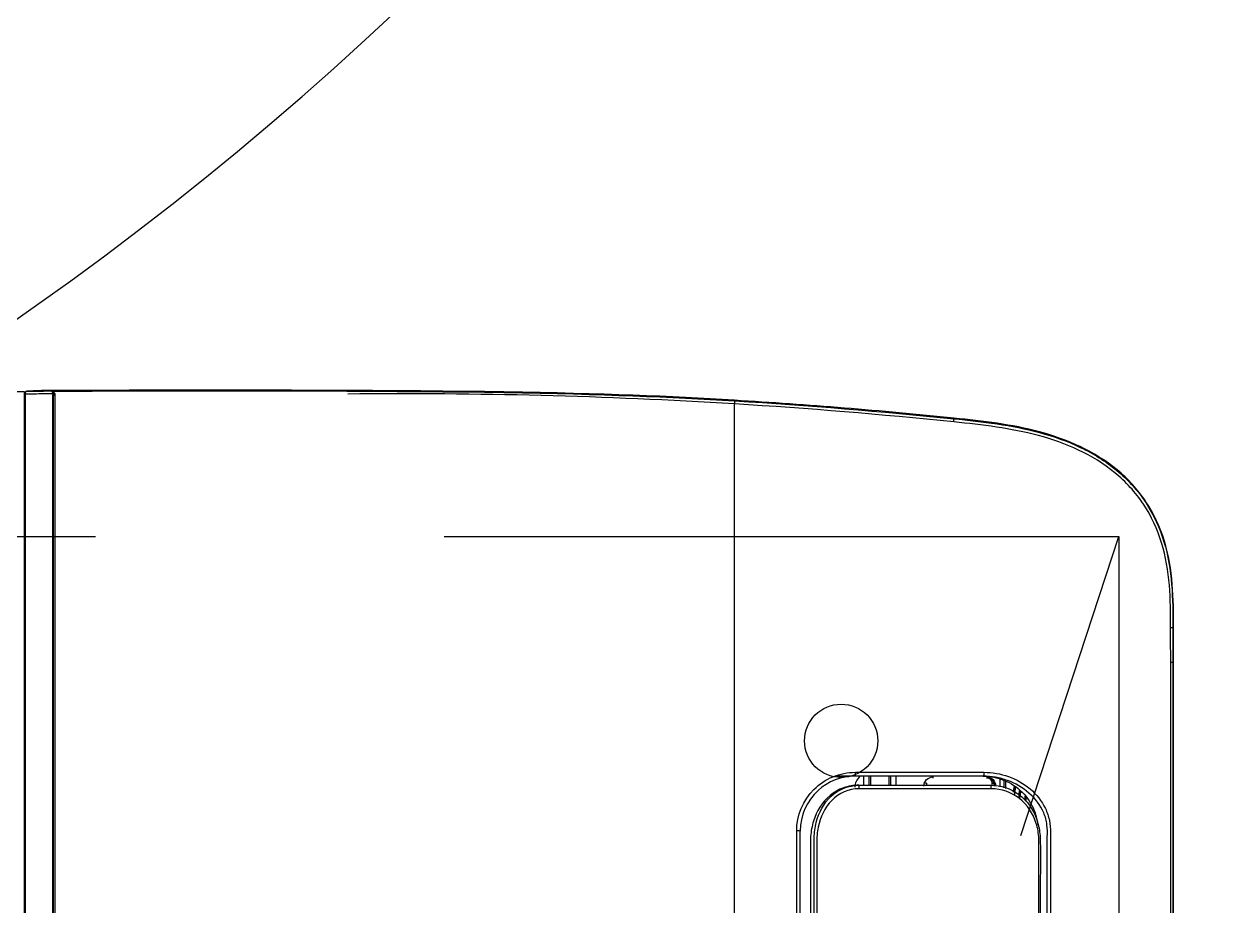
# Model space of a CAD drawing. Header units: millimetres. Extents: x 118028 to 193504, y 42792 to 96100.
# Drawn here: x 181767.4 to 182098.1, y 66430.9 to 66671.8 of the extents above; entities that cross this region are included whole.
import ezdxf

# ---------------------------------------------------------------- set-up
doc = ezdxf.new("R2010")
doc.units = ezdxf.units.MM
doc.header["$LTSCALE"] = 30
doc.linetypes.add('HIDDEN', pattern=[9.525, 6.35, -3.175])
doc.layers.add('CO-DOOR', color=8, linetype='Continuous')
doc.layers.add('도면층8', color=8, linetype='Continuous')

# ---------------------------------------------------------------- blocks, each defined once
blk = doc.blocks.new('*U20')
at = {"color": 8}
for p, q in [((64.94, 499.79), (64.94, 499.97)), ((74.34, 499.97), (74.34, 499.79)), ((109.46, 458.21), (109.46, 458.21)), ((110.81, 457.77), (110.81, 457.77)), ((112.06, 459.46), (110.89, 459.46)), ((111.13, 459.66), (112.3, 459.66)), ((112.3, 459.66), (111.13, 459.66)), ((111.15, 458.06), (111.15, 458.06)), ((106.51, 453.6), (108.64, 453.6)), ((106.72, 454.1), (108.78, 454.1)), ((108.37, 452.6), (106.16, 452.6)), ((107.32, 450.92), (107.99, 450.92)), ((107.32, 450.42), (107.32, 450.92)), ((107.94, 450.42), (107.32, 450.42)), ((107.67, 450.92), (107.67, 451.04)), ((105.97, 434.3), (105.67, 434.3)), ((107.32, 432.52), (107.32, 432.02)), ((107.32, 432.52), (107.94, 432.52)), ((107.94, 424.19), (105.44, 424.19)), ((105.44, 422.63), (107.94, 422.63)), ((107.94, 422.31), (105.44, 422.31)), ((105.44, 417.17), (107.94, 417.17)), ((107.94, 416.85), (105.44, 416.85)), ((105.44, 415.29), (107.94, 415.29)), ((105.47, 413.05), (105.47, 408.05)), ((0.23, 194), (0.05, 194)), ((0.05, 194), (0.05, 194)), ((0.16, 193.19), (0.16, 193.19)), ((0.09, 190.49), (0.09, 190.49)), ((0.1, 190.56), (0.1, 190.56)), ((0.12, 189.44), (0.12, 189.43)), ((0.25, 186.81), (0.25, 186.8)), ((0.25, 186.81), (0.25, 186.8))]:
    blk.add_line(p, q, dxfattribs=at)
at = {"color": 1, "linetype": 'HIDDEN'}
blk.add_line((1479.94, 14.99), (39.94, 484.99), dxfattribs=at)
at = {"color": 0}
blk.add_line((7.59, 440), (7.77, 439.98), dxfattribs=at)
at = {"color": 1, "linetype": 'HIDDEN'}
blk.add_lwpolyline([(1479.94, 484.99), (1479.94, 14.99), (39.94, 14.99), (39.94, 484.99)], close=True, dxfattribs=at)
at = {"color": 1, "ltscale": 5}
blk.add_circle((95.79, 409.18), 10, dxfattribs=at)
at = {"color": 8, "extrusion": (0, -1.78405e-06, 1)}
for centre, radius, start, end in [((110.65, 468.06, 0), 11.8, 258.0221, 265.7489), ((110.65, 468.06, 0), 11.5, 258.8284, 270), ((111.15, 468.06, 0), 10, 260.9749, 268.0634)]:
    blk.add_arc(centre, radius, start, end, dxfattribs=at)
at = {"color": 8, "extrusion": (0, 1.78405e-06, -1)}
for centre, radius, start, end in [((-110.65, 468.06, 0), 11.8, 274.2264, 281.8969), ((-111.15, 468.06, 0), 10.3, 271.9087, 279.9474), ((-111.15, 468.06, 0), 10, 270, 278.8915)]:
    blk.add_arc(centre, radius, start, end, dxfattribs=at)
at = {"color": 8, "extrusion": (0, 0, -1)}
for centre, start, end in [((-108.17, 448.9), 0, 90), ((-108.17, 434.3), 270, 0)]:
    blk.add_arc(centre, 2.5, start, end, dxfattribs=at)
at = {"color": 8}
for centre, radius, end in [((107.32, 448.92), 1.5, 180), ((108.17, 448.9), 2.2, 180), ((0.87, 193.8), 0.2, 99.4283)]:
    blk.add_arc(centre, radius, 90, end, dxfattribs=at)
for centre, major_axis, ratio, start_param, end_param in [((64.94, 498.79), (0, -1), 0.001929, 3.193953, 4.306784), ((74.34, 498.79), (0, -1), 0.001772, 3.193953, 4.288885), ((111.16, 468.06), (0.54, 10.29), 0.999999, 3.160229, 3.194513), ((111.15, 457.76), (0, -0.3), 0.033315, 1.570795, 3.141593), ((108.94, 450), (1, 0), 0.196079, 1.608953, 3.141593), ((108.47, 419.98), (0, -7.07), 0.707107, 5.639684, 6.283185), ((108.94, 414), (-1, 0), 0.074744, 4.759147, 6.283185), ((104.44, 413), (-1, 0), 0.07156, 3.153473, 4.767184), ((120.44, 397), (0, 1), 0.039733, 0.029781, 1.540115), ((1.22, 194.01), (-1, -0.011), 0.000851, 5.81073, 6.230827), ((0.73, 193.82), (-0.5, 0.021), 0.710917, 0.074486, 0.971745), ((0.78, 194.01), (-0.436, 0.245), 0.699022, 0.689796, 1.432768), ((0.81, 194.06), (-0.393, 0.309), 0.676566, 0.870738, 1.553972), ((0.87, 193.8), (0.033, -0.197), 0.348188, 3.1344, 4.658358), ((0.87, 193.8), (0, -0.2), 0.351833, 3.141593, 4.716068), ((0.99, 193.8), (0, -0.2), 0.205027, 3.141593, 4.714452), ((1.09, 186.26), (0, -0.2), 0.201921, 4.714424, 6.229723)]:
    blk.add_ellipse(centre, major_axis=major_axis, ratio=ratio, start_param=start_param, end_param=end_param, dxfattribs=at)
at = {"color": 0}
blk.add_ellipse((8.76, 439.87), major_axis=(0.995, -0.101), ratio=0.077303, start_param=1.70807, end_param=3.089075, dxfattribs=at)
at = {"color": 8}
for points, knots in [([(64.94, 499.97), (60.94, 499.97), (56.94, 499.96), (48.99, 499.3), (44.99, 498.64), (37.4, 496.32), (33.73, 494.64), (27.14, 490.26), (24.24, 487.62), (16.62, 478.39), (13.4, 470.95), (9.3, 455.73), (8.4, 447.91), (7.59, 440)], [0, 0, 0, 0, 0.125, 0.125, 0.25, 0.25, 0.375, 0.375, 0.5, 0.5, 0.75, 0.75, 1, 1, 1, 1]), ([(7.77, 439.98), (8.57, 447.84), (9.47, 455.72), (12.57, 467.18), (13.89, 470.95), (17.27, 478.04), (19.36, 481.44), (24.4, 487.53), (27.32, 490.18), (33.97, 494.56), (37.55, 496.2), (45.18, 498.5), (49.12, 499.14), (57, 499.78), (60.97, 499.79), (64.94, 499.79)], [0, 0, 0, 0, 0.25, 0.25, 0.375, 0.375, 0.5, 0.5, 0.625, 0.625, 0.75, 0.75, 0.875, 0.875, 1, 1, 1, 1]), ([(74.34, 499.97), (72.99, 499.97), (71.63, 499.97), (69.39, 499.97), (68.5, 499.97), (66.72, 499.97), (65.83, 499.97), (64.94, 499.97)], [0, 0, 0, 0, 0.432551, 0.432551, 0.716276, 0.716276, 1, 1, 1, 1]), ([(64.94, 499.79), (66.3, 499.79), (67.65, 499.79), (69.9, 499.79), (70.79, 499.79), (72.56, 499.79), (73.45, 499.79), (74.34, 499.79)], [0, 0, 0, 0, 0.432551, 0.432551, 0.716275, 0.716275, 1, 1, 1, 1]), ([(207.1, 499.97), (203.06, 499.97), (199.01, 499.97), (180.94, 499.97), (166.92, 499.97), (148.86, 499.97), (144.81, 499.97), (124.57, 499.97), (108.38, 499.97), (86.24, 499.97), (80.29, 499.97), (74.34, 499.97)], [0, 0, 0, 0, 0.091469, 0.091469, 0.40823, 0.40823, 0.499699, 0.499699, 0.865576, 0.865576, 1, 1, 1, 1]), ([(74.34, 499.79), (78.39, 499.79), (82.44, 499.79), (102.68, 499.79), (118.87, 499.79), (143.16, 499.79), (151.25, 499.78), (175.25, 499.78), (191.16, 499.78), (207.07, 499.78)], [0, 0, 0, 0, 0.091494, 0.091494, 0.457471, 0.457471, 0.640459, 0.640459, 1, 1, 1, 1]), ([(64.94, 499.19), (61.02, 499.18), (57.1, 499.16), (49.32, 498.5), (45.44, 497.86), (37.92, 495.56), (34.38, 493.94), (27.84, 489.58), (24.98, 486.95), (20.03, 480.91), (17.99, 477.55), (14.67, 470.54), (13.37, 466.82), (10.33, 455.51), (9.44, 447.75), (8.63, 439.96)], [0, 0, 0, 0, 0.125, 0.125, 0.25, 0.25, 0.375, 0.375, 0.5, 0.5, 0.625, 0.625, 0.75, 0.75, 1, 1, 1, 1]), ([(74.34, 499.2), (73.67, 499.2), (73.01, 499.2), (69.87, 499.19), (67.41, 499.19), (64.94, 499.19)], [0, 0, 0, 0, 0.212761, 0.212761, 1, 1, 1, 1]), ([(207.07, 499.29), (191.16, 499.29), (175.25, 499.29), (151.25, 499.28), (143.15, 499.28), (118.87, 499.26), (102.68, 499.24), (82.44, 499.21), (78.39, 499.21), (74.34, 499.2)], [0, 0, 0, 0, 0.35954, 0.35954, 0.542528, 0.542528, 0.908505, 0.908505, 1, 1, 1, 1]), ([(104.39, 448.19), (104.4, 450.47), (104.78, 452.71), (106.32, 457.01), (107.46, 459.03), (110.39, 462.51), (112.22, 463.98), (115.33, 465.46), (116.45, 465.83), (118.67, 466.29), (119.79, 466.38), (129.93, 466.4), (138.94, 466.37), (166, 466.38), (184.04, 466.37), (202.07, 466.37)], [0, 0, 0, 0, 0.0625, 0.0625, 0.125, 0.125, 0.1875, 0.1875, 0.21875, 0.21875, 0.25, 0.25, 0.5, 0.5, 1, 1, 1, 1]), ([(202.08, 465.48), (184.3, 465.49), (166.51, 465.49), (139.84, 465.49), (130.96, 465.48), (120.96, 465.5), (119.84, 465.54), (117.64, 465.26), (116.54, 464.96), (113.36, 463.64), (111.53, 462.21), (108.57, 458.76), (107.42, 456.75), (106.25, 453.57), (105.95, 452.47), (105.54, 450.25), (105.44, 449.09), (105.44, 448)], [0, 0, 0, 0, 0.5, 0.5, 0.75, 0.75, 0.78125, 0.78125, 0.8125, 0.8125, 0.875, 0.875, 0.9375, 0.9375, 0.96875, 0.96875, 1, 1, 1, 1]), ([(107.94, 450), (107.94, 452.79), (108.83, 455.54), (112.09, 459.91), (114.48, 461.57), (118.44, 463.01), (119.8, 463.32), (122.62, 463.61), (124.04, 463.59), (128.27, 463.59), (131.1, 463.59), (145.22, 463.58), (156.51, 463.58), (190.41, 463.57), (213, 463.58), (280.79, 463.58), (325.98, 463.57), (371.17, 463.58)], [0, 0, 0, 0, 0.03125, 0.03125, 0.0625, 0.0625, 0.078125, 0.078125, 0.09375, 0.09375, 0.125, 0.125, 0.25, 0.25, 0.5, 0.5, 1, 1, 1, 1]), ([(371.17, 463.21), (326.21, 463.2), (281.25, 463.2), (213.81, 463.21), (191.33, 463.21), (157.61, 463.21), (146.37, 463.21), (132.32, 463.21), (129.51, 463.21), (125.3, 463.22), (123.89, 463.24), (121.09, 463.11), (119.69, 462.89), (115.7, 461.64), (113.25, 460.03), (109.86, 455.7), (108.9, 452.97), (108.9, 450.2)], [0, 0, 0, 0, 0.5, 0.5, 0.75, 0.75, 0.875, 0.875, 0.90625, 0.90625, 0.921875, 0.921875, 0.9375, 0.9375, 0.96875, 0.96875, 1, 1, 1, 1]), ([(105.44, 448), (105.44, 449.96), (106.23, 453.88), (109.56, 458.9), (113.79, 461.69), (117.05, 462.67), (118.42, 462.86), (118.81, 462.9)], [0, 0, 0, 0, 0.270614, 0.541229, 0.811843, 0.94715, 1, 1, 1, 1]), ([(371.17, 401.77), (348.67, 401.76), (326.16, 401.77), (292.41, 401.77), (281.16, 401.73), (258.66, 401.92), (247.4, 401.99), (224.9, 401.96), (213.65, 401.76), (191.15, 401.78), (179.9, 401.76), (157.4, 401.77), (146.15, 401.77), (132.09, 401.77), (129.28, 401.78), (125.07, 401.78), (123.66, 401.73), (120.86, 401.84), (119.46, 402.03), (115.43, 403.06), (112.85, 404.38), (109.03, 408.45), (107.94, 411.19), (107.94, 414)], [0, 0, 0, 0, 0.25, 0.25, 0.375, 0.375, 0.5, 0.5, 0.625, 0.625, 0.75, 0.75, 0.875, 0.875, 0.90625, 0.90625, 0.921875, 0.921875, 0.9375, 0.9375, 0.96875, 0.96875, 1, 1, 1, 1]), ([(107.94, 414), (107.94, 412.58), (108.18, 411.15), (109.12, 408.48), (109.81, 407.27), (112.53, 403.97), (115.03, 402.46), (119.09, 401.2), (120.5, 400.94), (123.31, 400.75), (124.72, 400.78), (128.94, 400.78), (131.75, 400.78), (145.83, 400.77), (157.1, 400.78), (179.63, 400.77), (190.9, 400.77), (213.43, 400.76), (224.7, 400.9), (247.23, 400.92), (258.5, 400.87), (281.03, 400.74), (292.3, 400.77), (326.1, 400.77), (348.63, 400.77), (371.17, 400.77)], [0, 0, 0, 0, 0.015625, 0.015625, 0.03125, 0.03125, 0.0625, 0.0625, 0.078125, 0.078125, 0.09375, 0.09375, 0.125, 0.125, 0.25, 0.25, 0.375, 0.375, 0.5, 0.5, 0.625, 0.625, 0.75, 0.75, 1, 1, 1, 1]), ([(108.89, 414.07), (108.89, 411.27), (110.09, 408.56), (114.08, 404.65), (116.68, 403.44), (120.76, 402.61), (122.16, 402.52), (124.96, 402.51), (126.35, 402.52), (130.55, 402.52), (133.35, 402.51), (147.33, 402.51), (158.52, 402.51), (180.9, 402.51), (192.1, 402.52), (214.48, 402.5), (225.67, 402.69), (248.05, 402.7), (259.25, 402.64), (281.63, 402.47), (292.82, 402.51), (326.4, 402.51), (348.78, 402.51), (371.17, 402.51)], [0, 0, 0, 0, 0.03125, 0.03125, 0.0625, 0.0625, 0.078125, 0.078125, 0.09375, 0.09375, 0.125, 0.125, 0.25, 0.25, 0.375, 0.375, 0.5, 0.5, 0.625, 0.625, 0.75, 0.75, 1, 1, 1, 1]), ([(120.4, 397.03), (116.16, 397.03), (112.02, 398.78), (107.59, 403.22), (106.4, 405), (104.8, 408.88), (104.39, 410.96), (104.39, 413.07)], [0, 0, 0, 0, 0.5, 0.5, 0.75, 0.75, 1, 1, 1, 1]), ([(105.44, 413), (105.44, 409.3), (106.87, 405.61), (112.18, 399.81), (116.28, 397.98), (120.44, 398)], [0, 0, 0, 0, 0.472272, 0.472272, 1, 1, 1, 1]), ([(3.72, 380.14), (3.72, 380.1), (3.71, 380.05), (3.71, 380), (3.71, 380), (3.71, 380)], [0, 0, 0, 0, 0.99958, 0.99958, 1, 1, 1, 1]), ([(193.09, 380), (185.02, 380), (168.87, 380), (144.64, 380), (120.43, 380), (96.22, 380), (72.05, 380), (47.93, 380), (27.87, 380), (13.88, 380), (7.16, 380), (4.44, 380), (3.71, 380)], [0, 0, 0, 0, 0.127521, 0.255042, 0.382563, 0.510084, 0.637605, 0.765126, 0.892647, 0.956408, 0.988288, 1, 1, 1, 1]), ([(0.05, 194), (0.05, 193.53), (0.06, 193.07), (0.07, 192.25), (0.07, 191.9), (0.08, 191.2), (0.09, 190.84), (0.09, 190.49)], [0, 0, 0, 0, 0.399294, 0.399294, 0.699647, 0.699647, 1, 1, 1, 1]), ([(0.16, 193.19), (0.15, 192.75), (0.14, 192.31), (0.12, 191.43), (0.11, 191), (0.1, 190.56)], [0, 0, 0, 0, 0.5, 0.5, 1, 1, 1, 1]), ([(0.8, 193.8), (0.74, 193.79), (0.68, 193.78), (0.54, 193.73), (0.47, 193.69), (0.34, 193.6), (0.28, 193.53), (0.19, 193.38), (0.16, 193.28), (0.16, 193.19)], [0, 0, 0, 0, 0.154456, 0.154456, 0.374956, 0.374956, 0.653826, 0.653826, 1, 1, 1, 1]), ([(0.25, 186.81), (0.24, 187.01), (0.24, 187.2), (0.22, 188.27), (0.21, 189.13), (0.19, 190.87), (0.18, 191.73), (0.16, 192.79), (0.16, 192.99), (0.16, 193.19)], [0, 0, 0, 0, 0.092547, 0.092547, 0.500171, 0.500171, 0.907796, 0.907796, 1, 1, 1, 1]), ([(0.23, 193.81), (0.23, 193.87), (0.26, 193.93), (0.32, 193.99), (0.33, 194), (0.33, 194)], [0, 0, 0, 0, 0.894177, 0.894177, 1, 1, 1, 1]), ([(0.4, 194.05), (0.43, 194.07), (0.47, 194.09), (0.58, 194.16), (0.66, 194.21), (0.79, 194.28), (0.82, 194.29), (0.88, 194.32), (0.9, 194.34), (0.95, 194.36), (0.96, 194.37), (0.98, 194.38), (0.99, 194.38), (1, 194.39), (1.01, 194.39), (1.01, 194.4), (1.02, 194.4), (1.02, 194.4), (1.02, 194.4), (1.03, 194.4)], [0, 0, 0, 0, 0.211843, 0.211843, 0.618776, 0.618776, 0.759942, 0.759942, 0.870728, 0.870728, 0.929874, 0.929874, 0.961875, 0.961875, 0.979256, 0.979256, 0.992466, 0.992466, 1, 1, 1, 1]), ([(1.03, 194.4), (1.03, 194.4), (1.02, 194.4), (1.02, 194.39), (1.02, 194.39), (1.02, 194.38), (1.01, 194.38), (1.01, 194.36), (1, 194.36), (0.99, 194.33), (0.99, 194.32), (0.97, 194.28), (0.95, 194.25), (0.92, 194.19), (0.91, 194.15), (0.87, 194.07), (0.86, 194.03), (0.84, 193.99)], [0, 0, 0, 0, 0.013568, 0.013568, 0.037214, 0.037214, 0.068468, 0.068468, 0.126077, 0.126077, 0.232683, 0.232683, 0.432706, 0.432706, 0.68324, 0.68324, 1, 1, 1, 1]), ([(0.9, 193.94), (5.81, 193.94), (10.75, 193.94), (20.63, 193.94), (25.58, 193.94), (40.44, 193.94), (50.37, 193.94), (80.23, 193.94), (100.21, 193.94), (140.17, 193.94), (160.16, 193.94), (200.13, 193.94), (220.12, 193.94), (320.05, 193.94), (400, 193.94), (479.94, 193.94)], [0, 0, 0, 0, 0.03125, 0.03125, 0.0625, 0.0625, 0.125, 0.125, 0.25, 0.25, 0.375, 0.375, 0.5, 0.5, 1, 1, 1, 1]), ([(479.94, 193.8), (400.01, 193.8), (320.07, 193.8), (220.16, 193.8), (200.17, 193.8), (160.21, 193.8), (140.22, 193.8), (100.27, 193.8), (80.31, 193.8), (50.44, 193.8), (40.5, 193.8), (25.63, 193.8), (20.67, 193.8), (10.79, 193.8), (5.84, 193.8), (0.95, 193.8)], [0, 0, 0, 0, 0.5, 0.5, 0.625, 0.625, 0.75, 0.75, 0.875, 0.875, 0.9375, 0.9375, 0.96875, 0.96875, 1, 1, 1, 1]), ([(0.95, 193.8), (0.95, 193.4), (0.96, 193.01), (0.97, 191.74), (0.98, 190.88), (1.01, 189.14), (1.02, 188.28), (1.04, 187.03), (1.05, 186.64), (1.05, 186.26)], [0, 0, 0, 0, 0.157944, 0.157944, 0.502409, 0.502409, 0.846873, 0.846873, 1, 1, 1, 1]), ([(1.03, 194.4), (4.91, 194.37), (8.8, 194.41), (16.61, 194.41), (20.52, 194.41), (32.26, 194.41), (40.12, 194.41), (63.7, 194.41), (79.47, 194.41), (111.03, 194.41), (126.83, 194.41), (158.43, 194.41), (174.24, 194.41), (190.04, 194.41)], [0, 0, 0, 0, 0.0625, 0.0625, 0.125, 0.125, 0.25, 0.25, 0.5, 0.5, 0.75, 0.75, 1, 1, 1, 1]), ([(189.04, 194), (186.07, 194), (183.09, 194), (160.13, 194), (140.14, 194), (100.18, 194), (80.2, 194), (50.34, 194), (40.41, 194), (25.55, 194), (20.6, 194), (10.93, 194), (6.2, 194), (1.5, 194)], [0, 0, 0, 0, 0.047401, 0.047401, 0.366063, 0.366063, 0.684724, 0.684724, 0.844055, 0.844055, 0.92372, 0.92372, 1, 1, 1, 1]), ([(0.1, 190.56), (0.1, 190.49), (0.1, 190.42), (0.1, 190.26), (0.1, 190.17), (0.1, 190), (0.1, 189.91), (0.1, 189.74), (0.11, 189.65), (0.11, 189.53), (0.11, 189.48), (0.12, 189.44)], [0, 0, 0, 0, 0.214453, 0.214453, 0.429132, 0.429132, 0.640881, 0.640881, 0.851843, 0.851843, 1, 1, 1, 1]), ([(0.12, 189.44), (0.14, 189), (0.16, 188.56), (0.2, 187.68), (0.22, 187.25), (0.25, 186.81)], [0, 0, 0, 0, 0.5, 0.5, 1, 1, 1, 1]), ([(0.25, 186.81), (0.25, 186.74), (0.26, 186.68), (0.33, 186.53), (0.38, 186.45), (0.51, 186.34), (0.58, 186.3), (0.66, 186.26), (0.67, 186.26), (0.69, 186.25)], [0, 0, 0, 0, 0.291599, 0.291599, 0.694986, 0.694986, 0.955686, 0.955686, 1, 1, 1, 1]), ([(0.26, 186.8), (0.26, 186.69), (0.3, 186.48), (0.48, 186.21), (0.66, 186.1), (0.76, 186.06)], [0, 0, 0, 0, 0.370538, 0.716833, 1, 1, 1, 1]), ([(0.4, 186), (0.45, 182.72), (0.52, 179.43), (0.66, 172.92), (0.75, 169.7), (0.84, 166.47)], [0, 0, 0, 0, 0.504534, 0.504534, 1, 1, 1, 1]), ([(0.77, 186.05), (0.77, 186.05), (0.76, 186.05), (0.75, 186.06), (0.74, 186.06), (0.72, 186.07), (0.72, 186.08), (0.71, 186.09), (0.7, 186.11), (0.69, 186.14), (0.69, 186.16), (0.68, 186.2), (0.68, 186.23), (0.69, 186.25), (0.69, 186.25), (0.69, 186.25)], [0, 0, 0, 0, 0.0305, 0.0305, 0.248677, 0.248677, 0.304697, 0.304697, 0.529926, 0.529926, 0.756562, 0.756562, 0.983109, 0.983109, 1, 1, 1, 1]), ([(0.69, 186.25), (0.7, 186.25), (0.72, 186.25), (0.84, 186.26), (0.94, 186.26), (1.05, 186.26)], [0, 0, 0, 0, 0.159863, 0.159863, 1, 1, 1, 1]), ([(1.09, 186.06), (1, 186.06), (0.92, 186.06), (0.82, 186.06), (0.79, 186.05), (0.77, 186.05)], [0, 0, 0, 0, 0.750656, 0.750656, 1, 1, 1, 1]), ([(0.77, 186.05), (0.77, 186.05), (0.78, 186.05), (0.8, 186.05), (0.81, 186.05), (0.84, 186.05), (0.86, 186.05), (0.92, 186.05), (0.96, 186.05), (0.99, 186.05)], [0, 0, 0, 0, 0.113501, 0.113501, 0.256211, 0.256211, 0.505873, 0.505873, 1, 1, 1, 1]), ([(1.05, 186.26), (5.95, 186.26), (10.89, 186.26), (20.78, 186.26), (25.73, 186.26), (40.61, 186.26), (50.55, 186.26), (80.42, 186.26), (100.38, 186.26), (140.31, 186.26), (160.28, 186.26), (200.24, 186.26), (220.22, 186.26), (320.11, 186.26), (400.03, 186.26), (479.94, 186.26)], [0, 0, 0, 0, 0.03125, 0.03125, 0.0625, 0.0625, 0.125, 0.125, 0.25, 0.25, 0.375, 0.375, 0.5, 0.5, 1, 1, 1, 1]), ([(479.94, 186.06), (400.03, 186.06), (320.12, 186.06), (220.24, 186.06), (200.26, 186.06), (160.31, 186.06), (140.32, 186.06), (100.39, 186.06), (80.43, 186.06), (50.57, 186.06), (40.64, 186.06), (25.77, 186.06), (20.81, 186.06), (10.93, 186.06), (5.99, 186.06), (1.09, 186.06)], [0, 0, 0, 0, 0.5, 0.5, 0.625, 0.625, 0.75, 0.75, 0.875, 0.875, 0.9375, 0.9375, 0.96875, 0.96875, 1, 1, 1, 1]), ([(2.84, 186.05), (2.84, 186.04), (2.84, 186.03), (2.84, 186.02), (2.84, 186.02), (2.84, 186.02)], [0, 0, 0, 0, 0.865418, 0.865418, 1, 1, 1, 1]), ([(2.84, 186.02), (7.73, 186.02), (12.66, 186.02), (22.51, 186.02), (27.44, 186.02), (42.25, 186.02), (52.15, 186.02), (81.91, 186.02), (101.8, 186.02), (141.56, 186.02), (161.46, 186.02), (201.24, 186.02), (221.14, 186.02), (320.6, 186.02), (400.17, 186.02), (479.74, 186.02)], [0, 0, 0, 0, 0.03125, 0.03125, 0.0625, 0.0625, 0.125, 0.125, 0.25, 0.25, 0.375, 0.375, 0.5, 0.5, 1, 1, 1, 1])]:
    blk.add_open_spline(points, degree=3, knots=knots, dxfattribs=at)
for points, degree in [([(107.94, 414), (107.94, 426.09), (107.94, 438.1), (107.94, 450)], 3), ([(108.9, 450.2), (108.9, 438.27), (108.9, 426.2), (108.89, 414.07)], 3), ([(104.39, 413.07), (104.39, 424.85), (104.39, 436.58), (104.39, 448.19)], 3), ([(104.39, 448.19), (104.93, 448.19), (105.44, 448.1), (105.44, 448)], 3), ([(105.44, 448), (105.44, 436.42), (105.44, 424.75), (105.44, 413)], 3), ([(7.59, 440), (5.56, 420.08), (3.93, 400.06), (2.71, 380.02)], 3), ([(2.89, 380.17), (4.11, 400.16), (5.74, 420.12), (7.77, 439.98)], 3), ([(8.63, 439.96), (6.58, 420.1), (4.95, 400.13), (3.72, 380.14)], 3), ([(194.4, 397.02), (169.73, 397.02), (145.05, 397.03), (120.4, 397.03)], 3), ([(194.31, 398), (169.68, 398), (145.06, 398), (120.44, 398)], 3), ([(2.71, 380.02), (0.55, 344.73), (-0.33, 309.36), (0.05, 194)], 3), ([(0.23, 194), (-0.16, 309.37), (0.73, 344.74), (2.88, 380.03)], 3), ([(3.71, 380), (1.56, 344.86), (0.65, 309.62), (1.03, 274.4)], 3), ([(2.77, 380.07), (2.75, 380.05), (2.73, 380.03), (2.71, 380.02)], 3), ([(2.77, 380.07), (2.81, 380.1), (2.85, 380.14), (2.89, 380.17)], 3), ([(2.88, 380.03), (2.89, 380.08), (2.89, 380.13), (2.89, 380.17)], 3), ([(2.88, 380.03), (2.91, 380.04), (3.27, 380.03), (3.71, 380)], 3), ([(3.72, 380.14), (3.28, 380.17), (2.92, 380.18), (2.89, 380.17)], 3), ([(0.13, 191.87), (0.1, 190.56)], 1), ([(0.16, 193.19), (0.14, 192.41)], 1), ([(0.23, 193.81), (0.23, 193.88), (0.23, 193.94), (0.23, 194)], 3), ([(0.33, 194), (0.35, 194.02), (0.37, 194.04), (0.4, 194.05)], 3), ([(0.95, 193.8), (0.9, 193.8), (0.85, 193.8), (0.8, 193.8)], 3), ([(0.87, 194), (0.91, 194), (0.95, 194), (0.99, 194)], 3), ([(0.99, 194), (1.16, 194), (1.33, 194), (1.5, 194)], 3), ([(0.09, 190.49), (0.1, 190.62), (0.1, 190.75), (0.11, 190.87)], 3), ([(0.09, 190.49), (0.09, 190.49), (0.09, 190.49), (0.09, 190.49)], 3), ([(0.4, 186), (0.4, 186.16), (0.39, 186.31), (0.39, 186.47)], 3), ([(0.63, 186), (0.65, 186.05), (0.7, 186.11), (0.75, 186.14)], 3), ([(0.99, 186.05), (1, 186.05), (1, 186.05), (1, 186.05)], 3), ([(1, 186.05), (1.61, 186.05), (2.22, 186.05), (2.84, 186.05)], 3)]:
    blk.add_open_spline(points, degree=degree, dxfattribs=at)
blk = doc.blocks.new('vusaudeh')
at = {"layer": 'CO-DOOR'}
blk.add_arc((155442.15, 85761.33), 914.59, 269.3254, 1.59623, dxfattribs=at)
blk = doc.blocks.new('cjswjdeh2')
blk.add_blockref('vusaudeh', (59803.08, -18420))

msp = doc.modelspace()

# ---------------------------------------------------------------- block references
msp.add_blockref('cjswjdeh2', (-34003.08, 0))
at = {"layer": '도면층8', "rotation": 270}
msp.add_blockref('*U20', (181581.39, 66571.74), dxfattribs=at)

doc.saveas('drawing.dxf')
